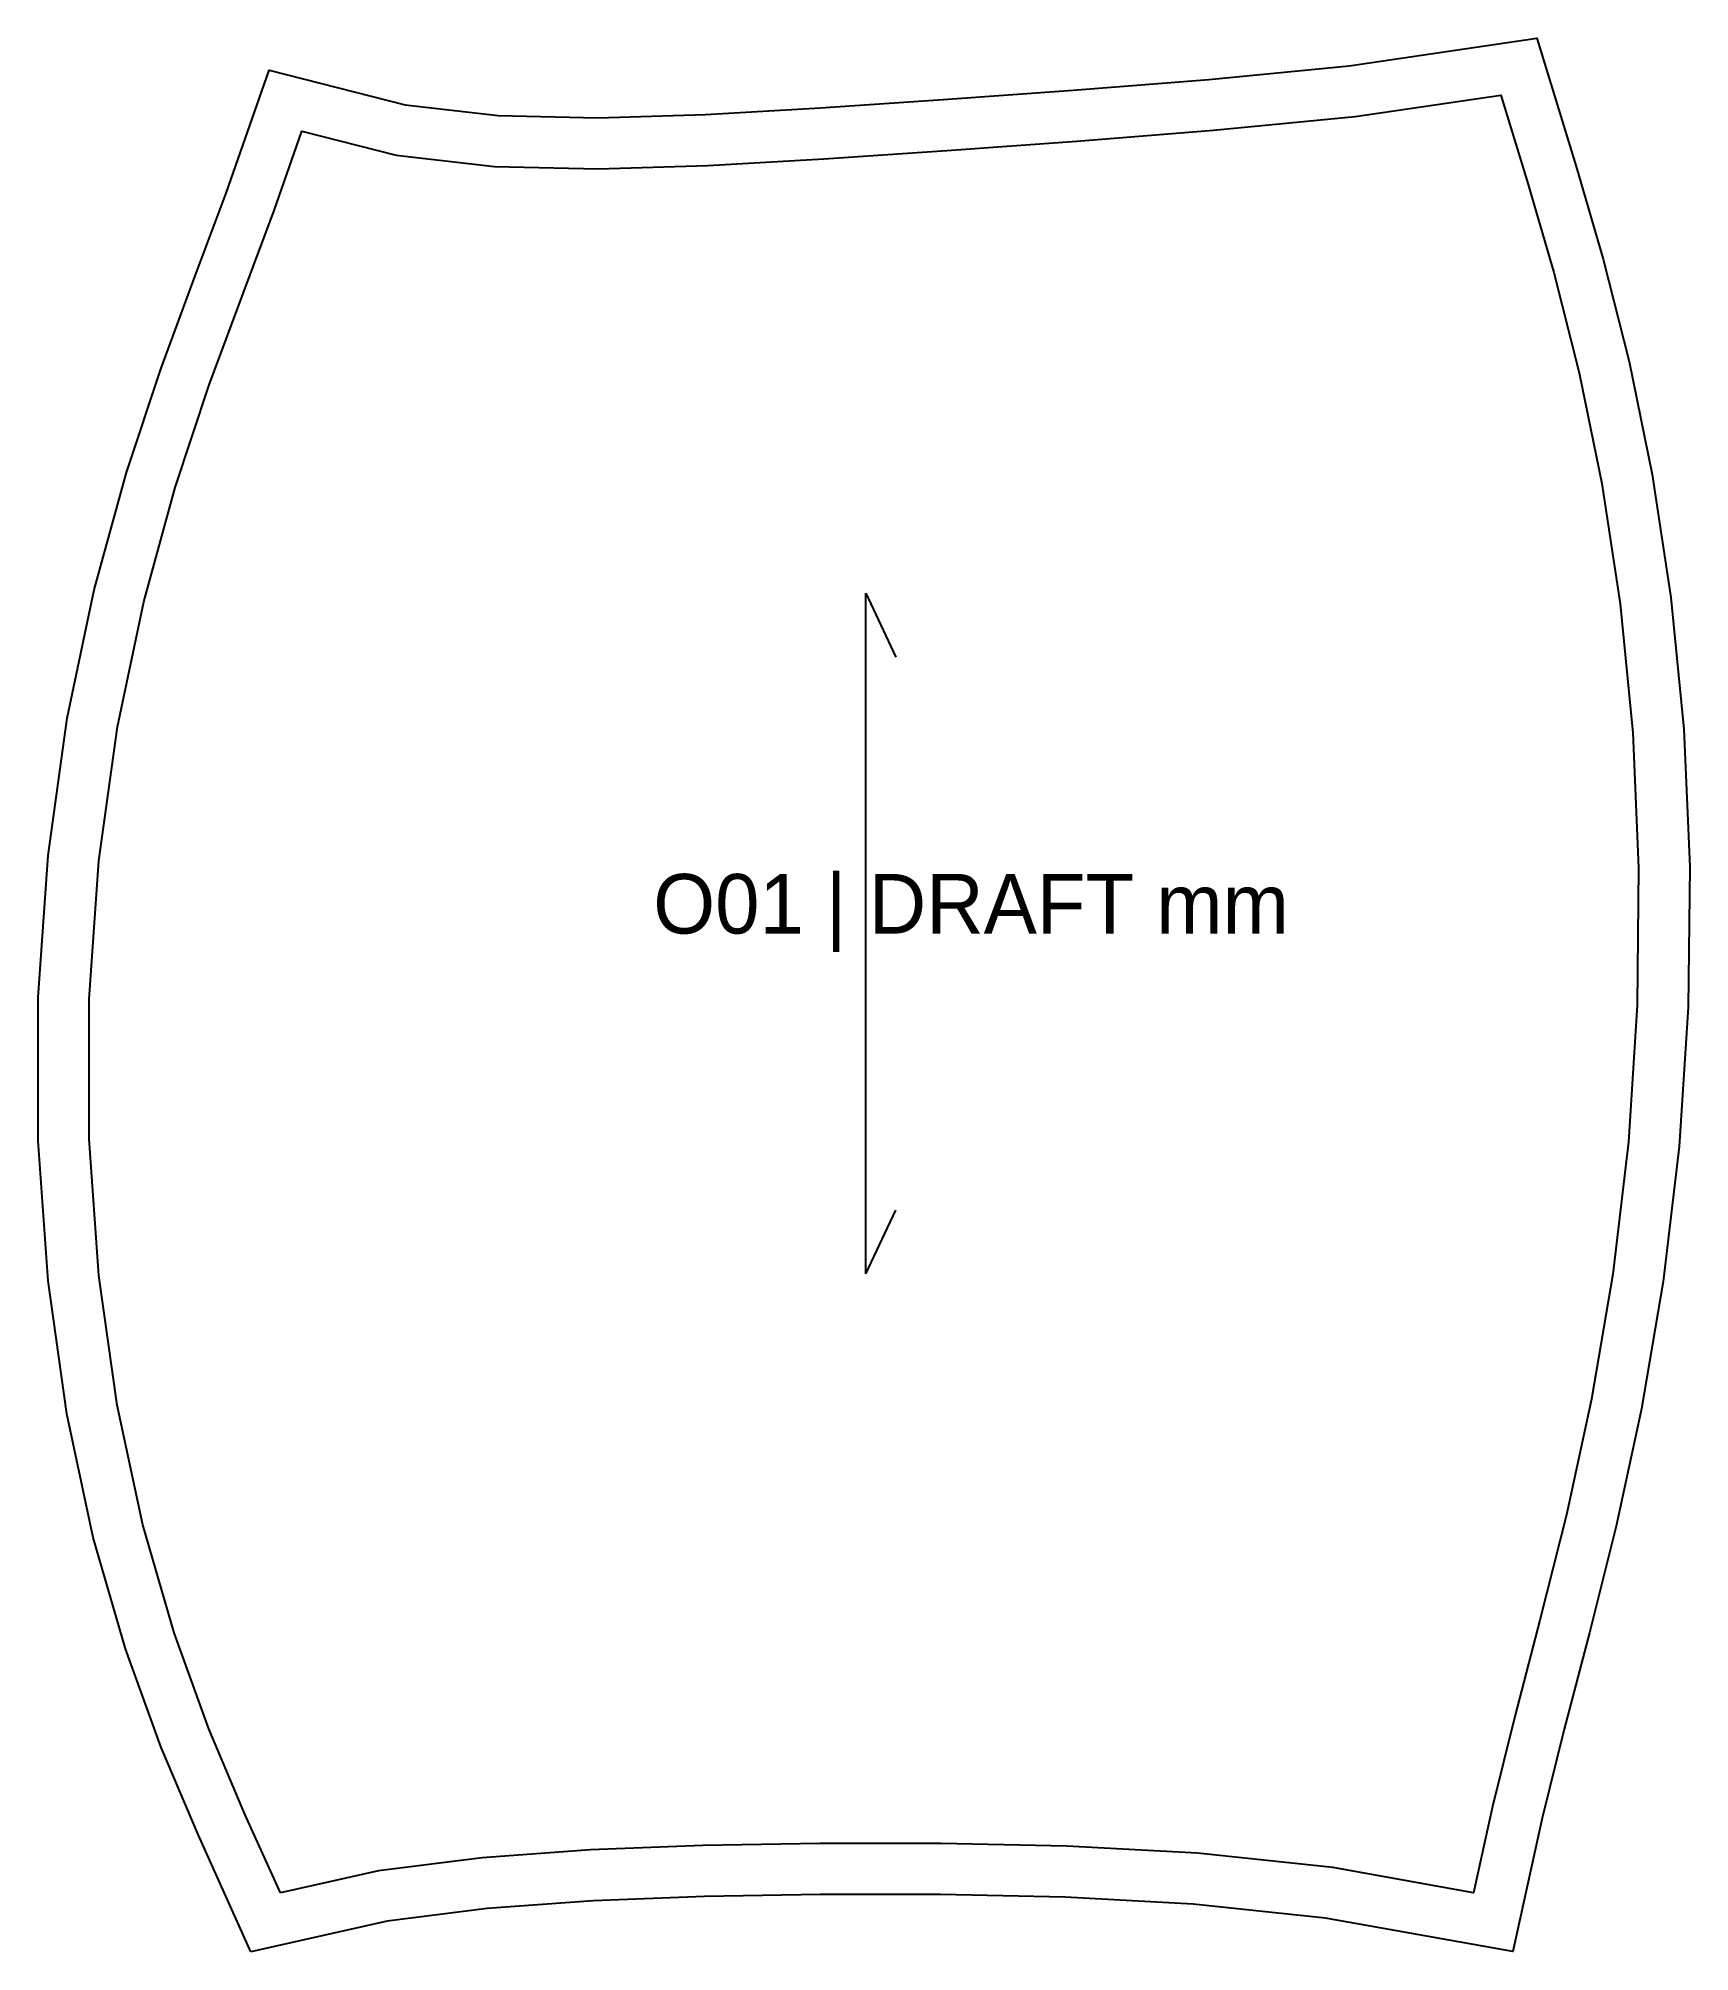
# Model space of a CAD drawing. Header units: millimetres. Extents: x -12 to 376, y -14 to 436.
import ezdxf

# ---------------------------------------------------------------- set-up
doc = ezdxf.new("R2010")
doc.units = ezdxf.units.MM
for name, color, linetype in [('CUT', 7, 'Continuous'), ('GRAIN', 1, 'Continuous'), ('LABEL', 7, 'Continuous'), ('SEW', 3, 'Continuous')]:
    doc.layers.add(name, color=color, linetype=linetype)

msp = doc.modelspace()

# ---------------------------------------------------------------- linework, layer by layer
at = {"layer": 'CUT'}
msp.add_lwpolyline([(37.99, -13.86), (25.58, 13.68), (16.9, 34.16), (8.5, 57.38), (0.94, 83.55), (-5.27, 112.55), (-9.69, 143.87), (-12, 176.79), (-12, 210.44), (-9.68, 243.85), (-5.18, 276.09), (1.12, 306.31), (8.71, 333.86), (16.88, 358.42), (24.9, 380.1), (32.18, 399.54), (42.3, 428.43), (74.27, 420.25), (96.08, 417.75), (119.57, 417.24), (144.83, 418.01), (171.9, 419.54), (200.74, 421.5), (231.23, 423.73), (263.17, 426.27), (296.14, 429.46), (340.24, 435.93), (349.47, 405.78), (355.85, 384), (361.94, 359.95), (367.36, 333.4), (371.74, 304.45), (374.77, 273.49), (376.19, 241.14), (375.86, 208.17), (373.74, 175.42), (369.98, 143.71), (364.87, 113.77), (358.88, 86.15), (352.61, 61.1), (346.69, 38.45), (341.54, 17.57), (334.59, -13.84), (290.6, -5.98), (259.51, -2.68), (229.35, -1.04), (200.11, -0.39), (171.84, -0.38), (144.59, -0.88), (118.44, -1.92), (93.49, -3.71), (70.01, -6.65), (37.99, -13.86)], close=True, dxfattribs=at)
at = {"layer": 'GRAIN'}
for p, q in [((182.55, 145.48), (182.55, 305.48)), ((182.55, 305.48), (189.55, 290.48)), ((182.55, 145.48), (189.55, 160.48))]:
    msp.add_line(p, q, dxfattribs=at)
at = {"layer": 'SEW'}
msp.add_lwpolyline([(44.91, 0), (36.58, 18.49), (28.07, 38.55), (19.92, 61.08), (12.59, 86.48), (6.55, 114.65), (2.25, 145.13), (0, 177.21), (0, 210.02), (2.27, 242.61), (6.65, 274.04), (12.79, 303.49), (20.2, 330.37), (28.21, 354.44), (36.15, 375.91), (43.46, 395.45), (49.99, 414.08), (72.09, 408.42), (95.27, 405.76), (119.62, 405.23), (145.36, 406.02), (172.65, 407.56), (201.58, 409.53), (232.14, 411.77), (264.23, 414.32), (297.59, 417.55), (331.78, 422.56), (337.98, 402.34), (344.27, 380.84), (350.24, 357.28), (355.54, 331.3), (359.83, 302.96), (362.8, 272.64), (364.19, 240.93), (363.86, 208.62), (361.79, 176.51), (358.1, 145.42), (353.09, 116.06), (347.2, 88.88), (340.98, 64.07), (335.06, 41.4), (329.86, 20.31), (325.36, 0), (292.29, 5.91), (260.47, 9.28), (229.81, 10.96), (200.25, 11.61), (171.73, 11.62), (144.25, 11.11), (117.77, 10.06), (92.31, 8.24), (67.94, 5.19)], close=True, dxfattribs=at)

# ---------------------------------------------------------------- texts
at = {"layer": 'LABEL'}
msp.add_text('O01 | DRAFT mm', height=14, dxfattribs=at).set_placement((132.55, 225.48))

doc.saveas('drawing.dxf')
